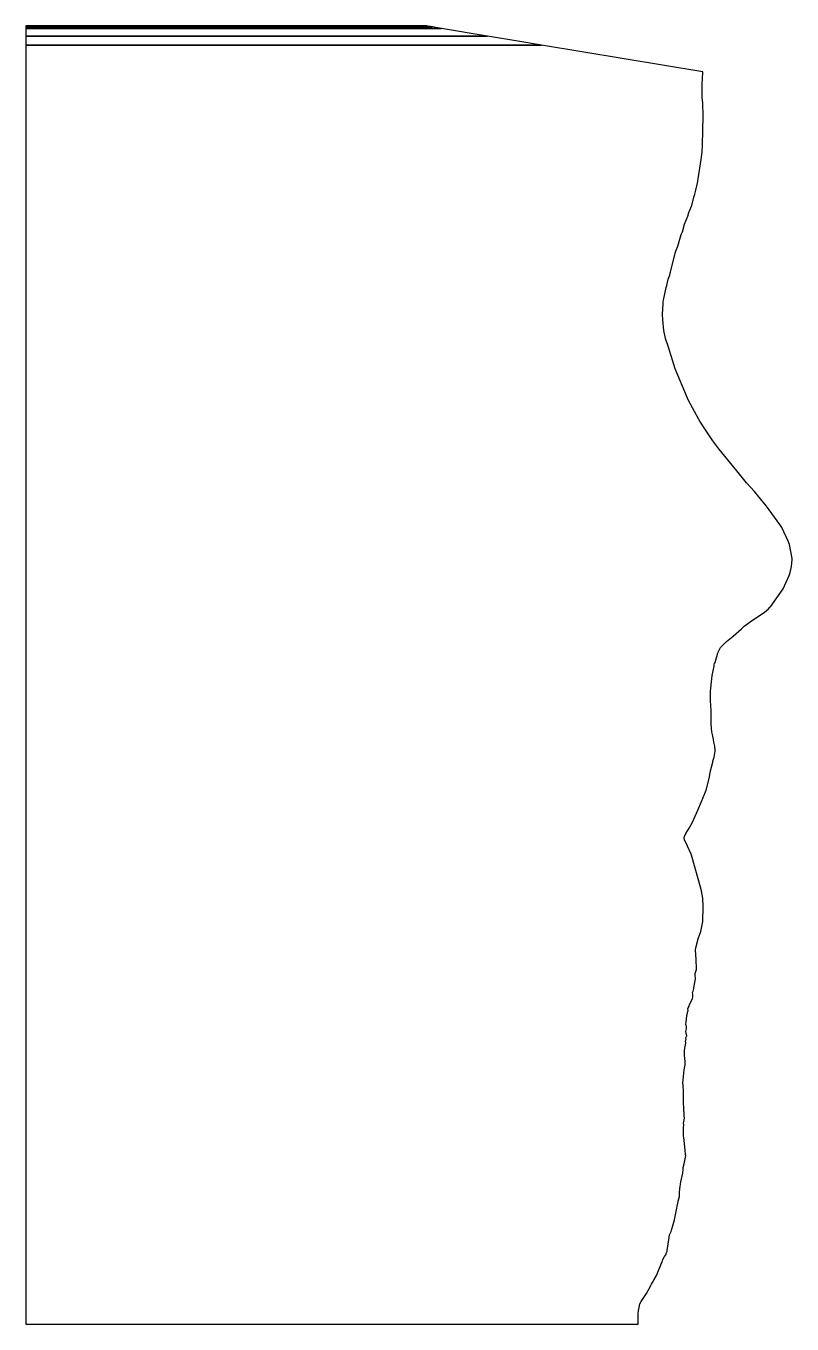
# Model space of a CAD drawing. Extents: x -56 to 52, y -92 to 92.
import ezdxf

# ---------------------------------------------------------------- set-up
doc = ezdxf.new("R2010")
doc.units = 0
doc.layers.add('27_81000', color=7, linetype='CONTINUOUS')

msp = doc.modelspace()

# ---------------------------------------------------------------- linework, layer by layer
at = {"layer": '27_81000', "color": 5}
for points in [[(-56.17, 91.674), (-56.17, 91.665), (0.874, 91.665), (0.55, 91.721), (-56.17, 91.721), (-56.17, 91.674)], [(-54.06, 91.636), (1.055, 91.636), (0.897, 91.663), (-56.17, 91.663), (-56.17, 91.636), (-54.06, 91.636)], [(-56.17, 91.634), (-56.17, 91.591), (1.32, 91.591), (1.061, 91.637), (-56.17, 91.634)], [(-56.17, 91.45801), (-56.17, 91.37901), (2.6, 91.37901), (1.338, 91.58801), (-56.17, 91.58801), (-56.17, 91.45801)], [(-56.17, 90.992), (-56.17, 90.29501), (9.097, 90.29501), (2.619, 91.37501), (-56.17, 91.37501), (-56.17, 90.992)], [(13.712, 89.523), (9.13, 90.288), (-56.17, 90.288), (-56.17, 89.01), (16.794, 89.01), (13.712, 89.523)], [(-56.17, -9.237), (-56.17, -92.11401), (30.491, -92.11401), (30.491, -91.131), (30.477, -90.65701), (30.516, -90.189), (30.624, -89.771), (30.725, -89.249), (30.911, -88.913), (31.656, -87.771), (32.245, -86.65301), (32.364, -86.471), (32.515, -86.20901), (32.711, -85.80901), (33.076, -85.259), (33.165, -84.996), (33.686, -83.72201), (33.709, -83.60101), (33.851, -83.33701), (33.975, -82.97501), (34.154, -82.62), (34.171, -82.567), (34.373, -82.29), (34.45, -82.15601), (34.444, -82.096), (34.558, -81.784), (34.577, -81.664), (34.632, -81.41901), (34.781, -80.44501), (34.793, -80.19901), (34.907, -79.496), (35.13, -78.991), (35.176, -78.817), (35.331, -78.361), (35.601, -77.375), (35.891, -75.922), (36.011, -75.2), (36.074, -75.024), (36.125, -74.715), (36.324, -74.054), (36.34, -73.859), (36.314, -73.521), (36.353, -72.927), (36.409, -72.68301), (36.449, -72.327), (36.511, -71.952), (36.802, -70.749), (36.857, -70.164), (36.858, -69.93501), (36.973, -69.431), (37.197, -68.258), (37.188, -68.10001), (37.124, -67.538), (37.043, -66.56001), (36.925, -65.71201), (36.885, -65.51701), (36.902, -64.37901), (36.925, -63.891), (36.905, -63.662), (36.965, -63.203), (37.014, -62.979), (36.999, -62.626), (37, -62.139), (36.931, -61.924), (36.878, -60.421), (36.874, -59.261), (36.841, -58.216), (36.785, -57.998), (36.817, -57.539), (36.874, -57.046), (36.946, -56.583), (36.975, -56.125), (37.075, -55.637), (37.113, -55.399), (37.129, -54.923), (37.014, -54.031), (37.045, -53.321), (37.085, -53.144), (37.07, -53.025), (37.207, -52.332), (37.177, -52.029), (37.197, -52.002), (37.218, -51.842), (37.251, -51.787), (37.236, -51.558), (37.336, -51.313), (37.23, -50.692), (37.309, -50.328), (37.291, -49.929), (37.236, -49.734), (37.221, -49.589), (37.266, -49.402), (37.359, -48.427), (37.436, -48.066), (37.434, -47.946), (37.532, -47.706), (37.518, -47.466), (37.564, -47.34), (37.684, -47.099), (37.717, -46.863), (38.079, -46.234), (38.16, -45.997), (38.192, -45.841), (38.214, -45.464), (38.169, -45.182), (38.262, -44.986), (38.325, -44.607), (38.323, -44.486), (38.417, -43.968), (38.597, -43.288), (38.523, -42.609), (38.525, -42.488), (38.727, -41.895), (38.73, -41.473), (38.66, -40.823), (38.691, -40.433), (38.62, -39.843), (38.568, -39.135), (38.656, -38.665), (38.947, -37.561), (39.172, -36.919), (39.333, -36.52), (39.628, -35.107), (39.687, -32.989), (39.596, -31.803), (39.421, -30.761), (39.073, -29.407), (38.01, -25.724), (37.968, -25.554), (37.447, -24.441), (37.004, -23.535), (36.979, -23.31), (36.974, -23.19), (37.045, -23.062), (37.216, -22.641), (37.694, -21.878), (38.093, -21.128), (38.554, -20.201), (38.893, -19.332), (39.445, -18.116), (39.903, -16.975), (40.072, -16.512), (40.499, -14.868), (40.556, -14.636), (40.664, -13.99), (40.724, -13.785), (41.017, -12.557), (41.038, -12.417), (41.22, -11.844), (41.284, -11.556), (41.357, -10.986), (41.357, -10.867), (41.314, -10.29), (41.189, -9.686), (41.144, -9.351), (40.993, -8.63), (40.886, -8.229), (40.795, -7.176), (40.808, -6.736), (40.778, -5.166), (40.76, -4.625), (40.693, -3.772), (40.706, -2.5), (40.898, -0.746), (40.942, -0.266), (41.216, 1.051), (41.232, 1.223), (41.277, 1.419), (41.346, 1.578), (41.758, 2.952), (42.135, 3.694), (42.404, 3.992), (42.971, 4.564), (43.893, 5.323), (45.103, 6.339), (45.363, 6.604), (45.476, 6.707), (46.34, 7.329), (48.351, 8.695), (48.899, 9.175), (49.122, 9.387), (49.177, 9.451), (50.967, 12.006), (51.824, 13.905), (51.984, 14.339), (52.149, 15.18), (52.241, 16.142), (52.24, 16.304), (51.877, 18.285), (51.696, 18.739), (50.777, 20.705), (50.496, 21.123), (48.637, 23.695), (46.916, 25.774), (45.795, 27.011), (44.412, 28.695), (41.881, 31.843), (41.031, 32.982), (39.919, 34.679), (39.2, 35.747), (39, 36.1), (37.867, 38.152), (37.633, 38.606), (37.454, 39), (35.726, 43.16), (35.499, 43.786), (34.704, 46.395), (34.359, 47.468), (34.116, 48.594), (33.961, 50.107), (33.901, 50.878), (34.029, 52.4), (34.015, 52.601), (34.055, 52.893), (34.41, 54.7), (34.519, 54.954), (34.714, 55.876), (34.904, 56.345), (35.061, 56.831), (35.711, 59.531), (35.867, 59.974), (36.095, 60.517), (36.542, 62.164), (36.718, 62.567), (37.044, 63.633), (37.486, 64.775), (37.629, 65.28101), (38.053, 66.297), (38.362, 67.453), (38.487, 67.883), (38.608, 68.472), (38.896, 69.689), (38.943, 70.05), (39.402, 72.825), (39.51, 73.866), (39.584, 74.873), (39.685, 78.94), (39.615, 80.811), (39.546, 81.55901), (39.529, 82.313), (39.529, 83.44801), (39.558, 84.39201), (39.606, 85.01501), (39.608, 85.201), (16.803, 89.009), (-56.17, 89.009), (-56.17, -9.237)]]:
    msp.add_lwpolyline(points, dxfattribs=at)

doc.saveas('drawing.dxf')
